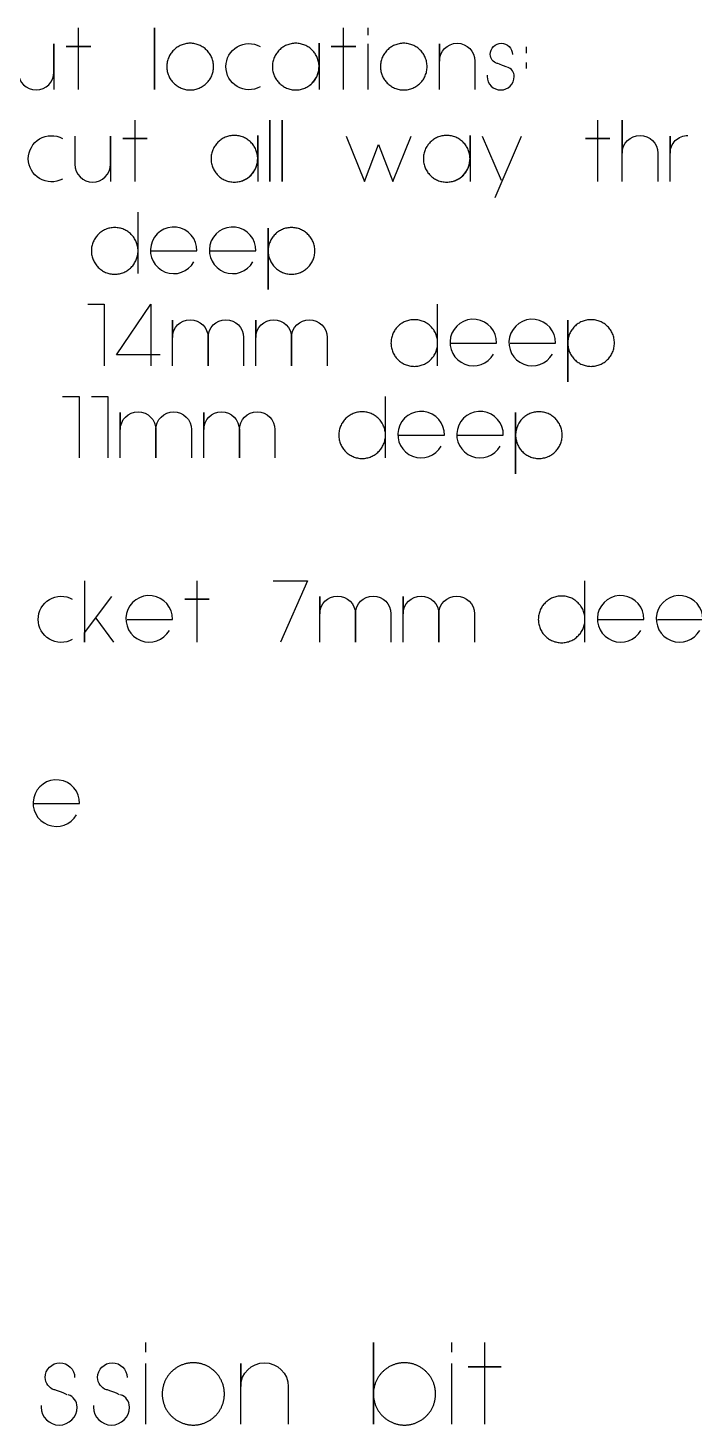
# Model space of a CAD drawing. Extents: x -841 to 5272, y -506 to 2808.
# Drawn here: x -329 to -4, y 2126 to 2808 of the extents above; entities that cross this region are included whole.
import ezdxf

# ---------------------------------------------------------------- set-up
doc = ezdxf.new("R2010")
doc.units = 0
doc.layers.add('T5_LOGOLAYER_2', color=18, linetype='CONTINUOUS')

msp = doc.modelspace()

# ---------------------------------------------------------------- linework, layer by layer
at = {"layer": 'T5_LOGOLAYER_2'}
for points in [[(-304.81, 2778.41), (-304.81, 2799.41), (-310.81, 2799.41), (-298.81, 2799.41), (-304.81, 2799.41), (-304.81, 2808.41)], [(-175.23, 2778.41), (-175.23, 2799.41), (-181.23, 2799.41), (-169.23, 2799.41), (-175.23, 2799.41), (-175.23, 2808.41)], [(-163.23, 2804.81), (-163.23, 2808.41)], [(-163.23, 2778.41), (-163.23, 2800.61)], [(-85.83, 2796.11), (-85.83, 2799.11)], [(-85.83, 2788.61), (-85.83, 2791.61)], [(-277.17, 2733.41), (-277.17, 2754.41), (-283.17, 2754.41), (-271.17, 2754.41), (-277.17, 2754.41), (-277.17, 2763.41)], [(-51.05, 2733.41), (-51.05, 2754.41), (-57.05, 2754.41), (-45.05, 2754.41), (-51.05, 2754.41), (-51.05, 2763.41)], [(-174.01, 2755.61), (-165.01, 2733.41), (-158.11, 2751.41), (-151.21, 2733.41), (-142.21, 2755.61)], [(-107.45, 2755.61), (-98.15, 2734.01)], [(-101.15, 2725.61), (-88.25, 2755.61)], [(-275.69, 2688.41), (-275.69, 2699.51), (-275.7, 2700.1), (-275.75, 2700.68), (-275.82, 2701.25), (-275.92, 2701.81), (-276.05, 2702.36), (-276.2, 2702.9), (-276.38, 2703.43), (-276.58, 2703.95), (-276.81, 2704.45), (-277.06, 2704.95), (-277.34, 2705.42), (-277.63, 2705.89), (-277.95, 2706.33), (-278.29, 2706.76), (-278.65, 2707.18), (-279.03, 2707.57), (-279.42, 2707.95), (-279.84, 2708.31), (-280.27, 2708.65), (-280.71, 2708.97), (-281.18, 2709.26), (-281.65, 2709.54), (-282.15, 2709.79), (-282.65, 2710.02), (-283.17, 2710.22), (-283.7, 2710.4), (-284.24, 2710.55), (-284.79, 2710.68), (-285.35, 2710.78), (-285.92, 2710.85), (-286.5, 2710.9), (-287.09, 2710.91), (-287.67, 2710.9), (-288.25, 2710.85), (-288.82, 2710.78), (-289.39, 2710.68), (-289.94, 2710.55), (-290.48, 2710.4), (-291.01, 2710.22), (-291.53, 2710.02), (-292.03, 2709.79), (-292.52, 2709.54), (-293, 2709.26), (-293.46, 2708.97), (-293.91, 2708.65), (-294.34, 2708.31), (-294.75, 2707.95), (-295.15, 2707.57), (-295.53, 2707.18), (-295.88, 2706.76), (-296.22, 2706.33), (-296.54, 2705.89), (-296.84, 2705.42), (-297.11, 2704.95), (-297.36, 2704.45), (-297.59, 2703.95), (-297.8, 2703.43), (-297.98, 2702.9), (-298.13, 2702.36), (-298.26, 2701.81), (-298.36, 2701.25), (-298.43, 2700.68), (-298.47, 2700.1), (-298.49, 2699.51), (-298.47, 2698.93), (-298.43, 2698.35), (-298.36, 2697.78), (-298.26, 2697.21), (-298.13, 2696.66), (-297.98, 2696.12), (-297.8, 2695.59), (-297.59, 2695.07), (-297.36, 2694.57), (-297.11, 2694.08), (-296.84, 2693.6), (-296.54, 2693.14), (-296.22, 2692.69), (-295.88, 2692.26), (-295.53, 2691.85), (-295.15, 2691.45), (-294.75, 2691.07), (-294.34, 2690.72), (-293.91, 2690.38), (-293.46, 2690.06), (-293, 2689.76), (-292.52, 2689.49), (-292.03, 2689.24), (-291.53, 2689.01), (-291.01, 2688.8), (-290.48, 2688.62), (-289.94, 2688.47), (-289.39, 2688.34), (-288.82, 2688.24), (-288.25, 2688.17), (-287.67, 2688.13), (-287.09, 2688.11), (-286.5, 2688.13), (-285.92, 2688.17), (-285.35, 2688.24), (-284.79, 2688.34), (-284.24, 2688.47), (-283.7, 2688.62), (-283.17, 2688.8), (-282.65, 2689.01), (-282.15, 2689.24), (-281.65, 2689.49), (-281.18, 2689.76), (-280.71, 2690.06), (-280.27, 2690.38), (-279.84, 2690.72), (-279.42, 2691.07), (-279.03, 2691.45), (-278.65, 2691.85), (-278.29, 2692.26), (-277.95, 2692.69), (-277.63, 2693.14), (-277.34, 2693.6), (-277.06, 2694.08), (-276.81, 2694.57), (-276.58, 2695.07), (-276.38, 2695.59), (-276.2, 2696.12), (-276.05, 2696.66), (-275.92, 2697.21), (-275.82, 2697.78), (-275.75, 2698.35), (-275.7, 2698.93), (-275.69, 2699.51), (-275.69, 2718.41)], [(-300.27, 2673.41), (-292.17, 2673.41), (-292.17, 2643.41)], [(-264.87, 2648.81), (-286.17, 2648.81), (-269.37, 2673.41), (-269.37, 2643.41)], [(-129.27, 2643.41), (-129.27, 2654.51), (-129.28, 2655.1), (-129.33, 2655.68), (-129.4, 2656.25), (-129.5, 2656.81), (-129.63, 2657.36), (-129.78, 2657.9), (-129.96, 2658.43), (-130.16, 2658.95), (-130.39, 2659.45), (-130.64, 2659.95), (-130.92, 2660.42), (-131.21, 2660.89), (-131.53, 2661.33), (-131.87, 2661.76), (-132.23, 2662.18), (-132.61, 2662.57), (-133, 2662.95), (-133.42, 2663.31), (-133.85, 2663.65), (-134.29, 2663.97), (-134.76, 2664.26), (-135.23, 2664.54), (-135.73, 2664.79), (-136.23, 2665.02), (-136.75, 2665.22), (-137.28, 2665.4), (-137.82, 2665.55), (-138.37, 2665.68), (-138.93, 2665.78), (-139.5, 2665.85), (-140.08, 2665.9), (-140.67, 2665.91), (-141.25, 2665.9), (-141.83, 2665.85), (-142.4, 2665.78), (-142.97, 2665.68), (-143.52, 2665.55), (-144.06, 2665.4), (-144.59, 2665.22), (-145.11, 2665.02), (-145.61, 2664.79), (-146.1, 2664.54), (-146.58, 2664.26), (-147.04, 2663.97), (-147.49, 2663.65), (-147.92, 2663.31), (-148.33, 2662.95), (-148.73, 2662.57), (-149.11, 2662.18), (-149.46, 2661.76), (-149.8, 2661.33), (-150.12, 2660.89), (-150.42, 2660.42), (-150.69, 2659.95), (-150.94, 2659.45), (-151.17, 2658.95), (-151.38, 2658.43), (-151.56, 2657.9), (-151.71, 2657.36), (-151.84, 2656.81), (-151.94, 2656.25), (-152.01, 2655.68), (-152.05, 2655.1), (-152.07, 2654.51), (-152.05, 2653.93), (-152.01, 2653.35), (-151.94, 2652.78), (-151.84, 2652.21), (-151.71, 2651.66), (-151.56, 2651.12), (-151.38, 2650.59), (-151.17, 2650.07), (-150.94, 2649.57), (-150.69, 2649.08), (-150.42, 2648.6), (-150.12, 2648.14), (-149.8, 2647.69), (-149.46, 2647.26), (-149.11, 2646.85), (-148.73, 2646.45), (-148.33, 2646.07), (-147.92, 2645.72), (-147.49, 2645.38), (-147.04, 2645.06), (-146.58, 2644.76), (-146.1, 2644.49), (-145.61, 2644.24), (-145.11, 2644.01), (-144.59, 2643.8), (-144.06, 2643.62), (-143.52, 2643.47), (-142.97, 2643.34), (-142.4, 2643.24), (-141.83, 2643.17), (-141.25, 2643.13), (-140.67, 2643.11), (-140.08, 2643.13), (-139.5, 2643.17), (-138.93, 2643.24), (-138.37, 2643.34), (-137.82, 2643.47), (-137.28, 2643.62), (-136.75, 2643.8), (-136.23, 2644.01), (-135.73, 2644.24), (-135.23, 2644.49), (-134.76, 2644.76), (-134.29, 2645.06), (-133.85, 2645.38), (-133.42, 2645.72), (-133, 2646.07), (-132.61, 2646.45), (-132.23, 2646.85), (-131.87, 2647.26), (-131.53, 2647.69), (-131.21, 2648.14), (-130.92, 2648.6), (-130.64, 2649.08), (-130.39, 2649.57), (-130.16, 2650.07), (-129.96, 2650.59), (-129.78, 2651.12), (-129.63, 2651.66), (-129.5, 2652.21), (-129.4, 2652.78), (-129.33, 2653.35), (-129.28, 2653.93), (-129.27, 2654.51), (-129.27, 2673.41)], [(-312.57, 2628.41), (-304.47, 2628.41), (-304.47, 2598.41)], [(-298.47, 2628.41), (-290.37, 2628.41), (-290.37, 2598.41)], [(-154.77, 2598.41), (-154.77, 2609.51), (-154.78, 2610.1), (-154.83, 2610.68), (-154.9, 2611.25), (-155, 2611.81), (-155.13, 2612.36), (-155.28, 2612.9), (-155.46, 2613.43), (-155.66, 2613.95), (-155.89, 2614.45), (-156.14, 2614.95), (-156.42, 2615.42), (-156.71, 2615.89), (-157.03, 2616.33), (-157.37, 2616.76), (-157.73, 2617.18), (-158.11, 2617.57), (-158.5, 2617.95), (-158.92, 2618.31), (-159.35, 2618.65), (-159.79, 2618.97), (-160.26, 2619.26), (-160.73, 2619.54), (-161.23, 2619.79), (-161.73, 2620.02), (-162.25, 2620.22), (-162.78, 2620.4), (-163.32, 2620.55), (-163.87, 2620.68), (-164.43, 2620.78), (-165, 2620.85), (-165.58, 2620.9), (-166.17, 2620.91), (-166.75, 2620.9), (-167.33, 2620.85), (-167.9, 2620.78), (-168.47, 2620.68), (-169.02, 2620.55), (-169.56, 2620.4), (-170.09, 2620.22), (-170.61, 2620.02), (-171.11, 2619.79), (-171.6, 2619.54), (-172.08, 2619.26), (-172.54, 2618.97), (-172.99, 2618.65), (-173.42, 2618.31), (-173.83, 2617.95), (-174.23, 2617.57), (-174.61, 2617.18), (-174.96, 2616.76), (-175.3, 2616.33), (-175.62, 2615.89), (-175.92, 2615.42), (-176.19, 2614.95), (-176.44, 2614.45), (-176.67, 2613.95), (-176.88, 2613.43), (-177.06, 2612.9), (-177.21, 2612.36), (-177.34, 2611.81), (-177.44, 2611.25), (-177.51, 2610.68), (-177.55, 2610.1), (-177.57, 2609.51), (-177.55, 2608.93), (-177.51, 2608.35), (-177.44, 2607.78), (-177.34, 2607.21), (-177.21, 2606.66), (-177.06, 2606.12), (-176.88, 2605.59), (-176.67, 2605.07), (-176.44, 2604.57), (-176.19, 2604.08), (-175.92, 2603.6), (-175.62, 2603.14), (-175.3, 2602.69), (-174.96, 2602.26), (-174.61, 2601.85), (-174.23, 2601.45), (-173.83, 2601.07), (-173.42, 2600.72), (-172.99, 2600.38), (-172.54, 2600.06), (-172.08, 2599.76), (-171.6, 2599.49), (-171.11, 2599.24), (-170.61, 2599.01), (-170.09, 2598.8), (-169.56, 2598.62), (-169.02, 2598.47), (-168.47, 2598.34), (-167.9, 2598.24), (-167.33, 2598.17), (-166.75, 2598.13), (-166.17, 2598.11), (-165.58, 2598.13), (-165, 2598.17), (-164.43, 2598.24), (-163.87, 2598.34), (-163.32, 2598.47), (-162.78, 2598.62), (-162.25, 2598.8), (-161.73, 2599.01), (-161.23, 2599.24), (-160.73, 2599.49), (-160.26, 2599.76), (-159.79, 2600.06), (-159.35, 2600.38), (-158.92, 2600.72), (-158.5, 2601.07), (-158.11, 2601.45), (-157.73, 2601.85), (-157.37, 2602.26), (-157.03, 2602.69), (-156.71, 2603.14), (-156.42, 2603.6), (-156.14, 2604.08), (-155.89, 2604.57), (-155.66, 2605.07), (-155.46, 2605.59), (-155.28, 2606.12), (-155.13, 2606.66), (-155, 2607.21), (-154.9, 2607.78), (-154.83, 2608.35), (-154.78, 2608.93), (-154.77, 2609.51), (-154.77, 2628.41)], [(-301.77, 2538.41), (-301.77, 2508.41), (-301.77, 2512.91), (-288.57, 2530.61)], [(-246.87, 2508.41), (-246.87, 2529.41), (-252.87, 2529.41), (-240.87, 2529.41), (-246.87, 2529.41), (-246.87, 2538.41)], [(-209.67, 2538.41), (-192.87, 2538.41), (-206.07, 2508.41)], [(-57.27, 2508.41), (-57.27, 2519.51), (-57.28, 2520.1), (-57.33, 2520.68), (-57.4, 2521.25), (-57.5, 2521.81), (-57.63, 2522.36), (-57.78, 2522.9), (-57.96, 2523.43), (-58.16, 2523.95), (-58.39, 2524.45), (-58.64, 2524.95), (-58.92, 2525.42), (-59.21, 2525.89), (-59.53, 2526.33), (-59.87, 2526.76), (-60.23, 2527.18), (-60.61, 2527.57), (-61, 2527.95), (-61.42, 2528.31), (-61.85, 2528.65), (-62.29, 2528.97), (-62.76, 2529.26), (-63.23, 2529.54), (-63.73, 2529.79), (-64.23, 2530.02), (-64.75, 2530.22), (-65.28, 2530.4), (-65.82, 2530.55), (-66.37, 2530.68), (-66.93, 2530.78), (-67.5, 2530.85), (-68.08, 2530.9), (-68.67, 2530.91), (-69.25, 2530.9), (-69.83, 2530.85), (-70.4, 2530.78), (-70.97, 2530.68), (-71.52, 2530.55), (-72.06, 2530.4), (-72.59, 2530.22), (-73.11, 2530.02), (-73.61, 2529.79), (-74.1, 2529.54), (-74.58, 2529.26), (-75.04, 2528.97), (-75.49, 2528.65), (-75.92, 2528.31), (-76.33, 2527.95), (-76.73, 2527.57), (-77.11, 2527.18), (-77.46, 2526.76), (-77.8, 2526.33), (-78.12, 2525.89), (-78.42, 2525.42), (-78.69, 2524.95), (-78.94, 2524.45), (-79.17, 2523.95), (-79.38, 2523.43), (-79.56, 2522.9), (-79.71, 2522.36), (-79.84, 2521.81), (-79.94, 2521.25), (-80.01, 2520.68), (-80.05, 2520.1), (-80.07, 2519.51), (-80.05, 2518.93), (-80.01, 2518.35), (-79.94, 2517.78), (-79.84, 2517.21), (-79.71, 2516.66), (-79.56, 2516.12), (-79.38, 2515.59), (-79.17, 2515.07), (-78.94, 2514.57), (-78.69, 2514.08), (-78.42, 2513.6), (-78.12, 2513.14), (-77.8, 2512.69), (-77.46, 2512.26), (-77.11, 2511.85), (-76.73, 2511.45), (-76.33, 2511.07), (-75.92, 2510.72), (-75.49, 2510.38), (-75.04, 2510.06), (-74.58, 2509.76), (-74.1, 2509.49), (-73.61, 2509.24), (-73.11, 2509.01), (-72.59, 2508.8), (-72.06, 2508.62), (-71.52, 2508.47), (-70.97, 2508.34), (-70.4, 2508.24), (-69.83, 2508.17), (-69.25, 2508.13), (-68.67, 2508.11), (-68.08, 2508.13), (-67.5, 2508.17), (-66.93, 2508.24), (-66.37, 2508.34), (-65.82, 2508.47), (-65.28, 2508.62), (-64.75, 2508.8), (-64.23, 2509.01), (-63.73, 2509.24), (-63.23, 2509.49), (-62.76, 2509.76), (-62.29, 2510.06), (-61.85, 2510.38), (-61.42, 2510.72), (-61, 2511.07), (-60.61, 2511.45), (-60.23, 2511.85), (-59.87, 2512.26), (-59.53, 2512.69), (-59.21, 2513.14), (-58.92, 2513.6), (-58.64, 2514.08), (-58.39, 2514.57), (-58.16, 2515.07), (-57.96, 2515.59), (-57.78, 2516.12), (-57.63, 2516.66), (-57.5, 2517.21), (-57.4, 2517.78), (-57.33, 2518.35), (-57.28, 2518.93), (-57.27, 2519.51), (-57.27, 2538.41)], [(-296.37, 2520.11), (-287.67, 2508.41)], [(-271.87, 2161.55), (-271.87, 2166.35)], [(-122.27, 2161.55), (-122.27, 2166.35)], [(-106.27, 2126.35), (-106.27, 2154.35), (-114.27, 2154.35), (-98.27, 2154.35), (-106.27, 2154.35), (-106.27, 2166.35)], [(-271.87, 2126.35), (-271.87, 2155.95)], [(-122.27, 2126.35), (-122.27, 2155.95)]]:
    msp.add_lwpolyline(points, dxfattribs=at)
for points in [[(-267.61, 2778.41), (-267.61, 2808.41)], [(-250.21, 2778.11), (-249.62, 2778.13), (-249.04, 2778.17), (-248.47, 2778.24), (-247.91, 2778.34), (-247.36, 2778.47), (-246.82, 2778.62), (-246.29, 2778.8), (-245.77, 2779.01), (-245.27, 2779.24), (-244.77, 2779.49), (-244.3, 2779.76), (-243.83, 2780.06), (-243.39, 2780.38), (-242.96, 2780.72), (-242.54, 2781.07), (-242.15, 2781.45), (-241.77, 2781.85), (-241.41, 2782.26), (-241.07, 2782.69), (-240.75, 2783.14), (-240.46, 2783.6), (-240.18, 2784.08), (-239.93, 2784.57), (-239.7, 2785.07), (-239.5, 2785.59), (-239.32, 2786.12), (-239.17, 2786.66), (-239.04, 2787.21), (-238.94, 2787.78), (-238.87, 2788.35), (-238.82, 2788.93), (-238.81, 2789.51), (-238.82, 2790.1), (-238.87, 2790.68), (-238.94, 2791.25), (-239.04, 2791.81), (-239.17, 2792.36), (-239.32, 2792.9), (-239.5, 2793.43), (-239.7, 2793.95), (-239.93, 2794.45), (-240.18, 2794.95), (-240.46, 2795.42), (-240.75, 2795.89), (-241.07, 2796.33), (-241.41, 2796.76), (-241.77, 2797.18), (-242.15, 2797.57), (-242.54, 2797.95), (-242.96, 2798.31), (-243.39, 2798.65), (-243.83, 2798.97), (-244.3, 2799.26), (-244.77, 2799.54), (-245.27, 2799.79), (-245.77, 2800.02), (-246.29, 2800.22), (-246.82, 2800.4), (-247.36, 2800.55), (-247.91, 2800.68), (-248.47, 2800.78), (-249.04, 2800.85), (-249.62, 2800.9), (-250.21, 2800.91), (-250.79, 2800.9), (-251.37, 2800.85), (-251.94, 2800.78), (-252.51, 2800.68), (-253.06, 2800.55), (-253.6, 2800.4), (-254.13, 2800.22), (-254.65, 2800.02), (-255.15, 2799.79), (-255.64, 2799.54), (-256.12, 2799.26), (-256.58, 2798.97), (-257.03, 2798.65), (-257.46, 2798.31), (-257.87, 2797.95), (-258.27, 2797.57), (-258.65, 2797.18), (-259, 2796.76), (-259.34, 2796.33), (-259.66, 2795.89), (-259.96, 2795.42), (-260.23, 2794.95), (-260.48, 2794.45), (-260.71, 2793.95), (-260.92, 2793.43), (-261.1, 2792.9), (-261.25, 2792.36), (-261.38, 2791.81), (-261.48, 2791.25), (-261.55, 2790.68), (-261.59, 2790.1), (-261.61, 2789.51), (-261.59, 2788.93), (-261.55, 2788.35), (-261.48, 2787.78), (-261.38, 2787.21), (-261.25, 2786.66), (-261.1, 2786.12), (-260.92, 2785.59), (-260.71, 2785.07), (-260.48, 2784.57), (-260.23, 2784.08), (-259.96, 2783.6), (-259.66, 2783.14), (-259.34, 2782.69), (-259, 2782.26), (-258.65, 2781.85), (-258.27, 2781.45), (-257.87, 2781.07), (-257.46, 2780.72), (-257.03, 2780.38), (-256.58, 2780.06), (-256.12, 2779.76), (-255.64, 2779.49), (-255.15, 2779.24), (-254.65, 2779.01), (-254.13, 2778.8), (-253.6, 2778.62), (-253.06, 2778.47), (-252.51, 2778.34), (-251.94, 2778.24), (-251.37, 2778.17), (-250.79, 2778.13)], [(-198.63, 2778.11), (-198.04, 2778.13), (-197.46, 2778.17), (-196.89, 2778.24), (-196.33, 2778.34), (-195.78, 2778.47), (-195.24, 2778.62), (-194.71, 2778.8), (-194.19, 2779.01), (-193.69, 2779.24), (-193.19, 2779.49), (-192.72, 2779.76), (-192.25, 2780.06), (-191.81, 2780.38), (-191.38, 2780.72), (-190.96, 2781.07), (-190.57, 2781.45), (-190.19, 2781.85), (-189.83, 2782.26), (-189.49, 2782.69), (-189.17, 2783.14), (-188.88, 2783.6), (-188.6, 2784.08), (-188.35, 2784.57), (-188.12, 2785.07), (-187.92, 2785.59), (-187.74, 2786.12), (-187.59, 2786.66), (-187.46, 2787.21), (-187.36, 2787.78), (-187.29, 2788.35), (-187.24, 2788.93), (-187.23, 2789.51), (-187.24, 2790.1), (-187.29, 2790.68), (-187.36, 2791.25), (-187.46, 2791.81), (-187.59, 2792.36), (-187.74, 2792.9), (-187.92, 2793.43), (-188.12, 2793.95), (-188.35, 2794.45), (-188.6, 2794.95), (-188.88, 2795.42), (-189.17, 2795.89), (-189.49, 2796.33), (-189.83, 2796.76), (-190.19, 2797.18), (-190.57, 2797.57), (-190.96, 2797.95), (-191.38, 2798.31), (-191.81, 2798.65), (-192.25, 2798.97), (-192.72, 2799.26), (-193.19, 2799.54), (-193.69, 2799.79), (-194.19, 2800.02), (-194.71, 2800.22), (-195.24, 2800.4), (-195.78, 2800.55), (-196.33, 2800.68), (-196.89, 2800.78), (-197.46, 2800.85), (-198.04, 2800.9), (-198.63, 2800.91), (-199.21, 2800.9), (-199.79, 2800.85), (-200.36, 2800.78), (-200.93, 2800.68), (-201.48, 2800.55), (-202.02, 2800.4), (-202.55, 2800.22), (-203.07, 2800.02), (-203.57, 2799.79), (-204.06, 2799.54), (-204.54, 2799.26), (-205, 2798.97), (-205.45, 2798.65), (-205.88, 2798.31), (-206.29, 2797.95), (-206.69, 2797.57), (-207.07, 2797.18), (-207.42, 2796.76), (-207.76, 2796.33), (-208.08, 2795.89), (-208.38, 2795.42), (-208.65, 2794.95), (-208.9, 2794.45), (-209.13, 2793.95), (-209.34, 2793.43), (-209.52, 2792.9), (-209.67, 2792.36), (-209.8, 2791.81), (-209.9, 2791.25), (-209.97, 2790.68), (-210.01, 2790.1), (-210.03, 2789.51), (-210.01, 2788.93), (-209.97, 2788.35), (-209.9, 2787.78), (-209.8, 2787.21), (-209.67, 2786.66), (-209.52, 2786.12), (-209.34, 2785.59), (-209.13, 2785.07), (-208.9, 2784.57), (-208.65, 2784.08), (-208.38, 2783.6), (-208.08, 2783.14), (-207.76, 2782.69), (-207.42, 2782.26), (-207.07, 2781.85), (-206.69, 2781.45), (-206.29, 2781.07), (-205.88, 2780.72), (-205.45, 2780.38), (-205, 2780.06), (-204.54, 2779.76), (-204.06, 2779.49), (-203.57, 2779.24), (-203.07, 2779.01), (-202.55, 2778.8), (-202.02, 2778.62), (-201.48, 2778.47), (-200.93, 2778.34), (-200.36, 2778.24), (-199.79, 2778.17), (-199.21, 2778.13)], [(-145.83, 2778.11), (-145.24, 2778.13), (-144.66, 2778.17), (-144.09, 2778.24), (-143.53, 2778.34), (-142.98, 2778.47), (-142.44, 2778.62), (-141.91, 2778.8), (-141.39, 2779.01), (-140.89, 2779.24), (-140.39, 2779.49), (-139.92, 2779.76), (-139.45, 2780.06), (-139.01, 2780.38), (-138.58, 2780.72), (-138.16, 2781.07), (-137.77, 2781.45), (-137.39, 2781.85), (-137.03, 2782.26), (-136.69, 2782.69), (-136.37, 2783.14), (-136.08, 2783.6), (-135.8, 2784.08), (-135.55, 2784.57), (-135.32, 2785.07), (-135.12, 2785.59), (-134.94, 2786.12), (-134.79, 2786.66), (-134.66, 2787.21), (-134.56, 2787.78), (-134.49, 2788.35), (-134.44, 2788.93), (-134.43, 2789.51), (-134.44, 2790.1), (-134.49, 2790.68), (-134.56, 2791.25), (-134.66, 2791.81), (-134.79, 2792.36), (-134.94, 2792.9), (-135.12, 2793.43), (-135.32, 2793.95), (-135.55, 2794.45), (-135.8, 2794.95), (-136.08, 2795.42), (-136.37, 2795.89), (-136.69, 2796.33), (-137.03, 2796.76), (-137.39, 2797.18), (-137.77, 2797.57), (-138.16, 2797.95), (-138.58, 2798.31), (-139.01, 2798.65), (-139.45, 2798.97), (-139.92, 2799.26), (-140.39, 2799.54), (-140.89, 2799.79), (-141.39, 2800.02), (-141.91, 2800.22), (-142.44, 2800.4), (-142.98, 2800.55), (-143.53, 2800.68), (-144.09, 2800.78), (-144.66, 2800.85), (-145.24, 2800.9), (-145.83, 2800.91), (-146.41, 2800.9), (-146.99, 2800.85), (-147.56, 2800.78), (-148.13, 2800.68), (-148.68, 2800.55), (-149.22, 2800.4), (-149.75, 2800.22), (-150.27, 2800.02), (-150.77, 2799.79), (-151.26, 2799.54), (-151.74, 2799.26), (-152.2, 2798.97), (-152.65, 2798.65), (-153.08, 2798.31), (-153.49, 2797.95), (-153.89, 2797.57), (-154.27, 2797.18), (-154.62, 2796.76), (-154.96, 2796.33), (-155.28, 2795.89), (-155.58, 2795.42), (-155.85, 2794.95), (-156.1, 2794.45), (-156.33, 2793.95), (-156.54, 2793.43), (-156.72, 2792.9), (-156.87, 2792.36), (-157, 2791.81), (-157.1, 2791.25), (-157.17, 2790.68), (-157.21, 2790.1), (-157.23, 2789.51), (-157.21, 2788.93), (-157.17, 2788.35), (-157.1, 2787.78), (-157, 2787.21), (-156.87, 2786.66), (-156.72, 2786.12), (-156.54, 2785.59), (-156.33, 2785.07), (-156.1, 2784.57), (-155.85, 2784.08), (-155.58, 2783.6), (-155.28, 2783.14), (-154.96, 2782.69), (-154.62, 2782.26), (-154.27, 2781.85), (-153.89, 2781.45), (-153.49, 2781.07), (-153.08, 2780.72), (-152.65, 2780.38), (-152.2, 2780.06), (-151.74, 2779.76), (-151.26, 2779.49), (-150.77, 2779.24), (-150.27, 2779.01), (-149.75, 2778.8), (-149.22, 2778.62), (-148.68, 2778.47), (-148.13, 2778.34), (-147.56, 2778.24), (-146.99, 2778.17), (-146.41, 2778.13)], [(-211.21, 2733.41), (-211.21, 2763.41)], [(-205.21, 2733.41), (-205.21, 2763.41)], [(-228.61, 2733.11), (-228.02, 2733.13), (-227.44, 2733.17), (-226.87, 2733.24), (-226.31, 2733.34), (-225.76, 2733.47), (-225.22, 2733.62), (-224.69, 2733.8), (-224.17, 2734.01), (-223.67, 2734.24), (-223.17, 2734.49), (-222.7, 2734.76), (-222.23, 2735.06), (-221.79, 2735.38), (-221.36, 2735.72), (-220.94, 2736.07), (-220.55, 2736.45), (-220.17, 2736.85), (-219.81, 2737.26), (-219.47, 2737.69), (-219.15, 2738.14), (-218.86, 2738.6), (-218.58, 2739.08), (-218.33, 2739.57), (-218.1, 2740.07), (-217.9, 2740.59), (-217.72, 2741.12), (-217.57, 2741.66), (-217.44, 2742.21), (-217.34, 2742.78), (-217.27, 2743.35), (-217.22, 2743.93), (-217.21, 2744.51), (-217.22, 2745.1), (-217.27, 2745.68), (-217.34, 2746.25), (-217.44, 2746.81), (-217.57, 2747.36), (-217.72, 2747.9), (-217.9, 2748.43), (-218.1, 2748.95), (-218.33, 2749.45), (-218.58, 2749.95), (-218.86, 2750.42), (-219.15, 2750.89), (-219.47, 2751.33), (-219.81, 2751.76), (-220.17, 2752.18), (-220.55, 2752.57), (-220.94, 2752.95), (-221.36, 2753.31), (-221.79, 2753.65), (-222.23, 2753.97), (-222.7, 2754.26), (-223.17, 2754.54), (-223.67, 2754.79), (-224.17, 2755.02), (-224.69, 2755.22), (-225.22, 2755.4), (-225.76, 2755.55), (-226.31, 2755.68), (-226.87, 2755.78), (-227.44, 2755.85), (-228.02, 2755.9), (-228.61, 2755.91), (-229.19, 2755.9), (-229.77, 2755.85), (-230.34, 2755.78), (-230.91, 2755.68), (-231.46, 2755.55), (-232, 2755.4), (-232.53, 2755.22), (-233.05, 2755.02), (-233.55, 2754.79), (-234.04, 2754.54), (-234.52, 2754.26), (-234.98, 2753.97), (-235.43, 2753.65), (-235.86, 2753.31), (-236.27, 2752.95), (-236.67, 2752.57), (-237.05, 2752.18), (-237.4, 2751.76), (-237.74, 2751.33), (-238.06, 2750.89), (-238.36, 2750.42), (-238.63, 2749.95), (-238.88, 2749.45), (-239.11, 2748.95), (-239.32, 2748.43), (-239.5, 2747.9), (-239.65, 2747.36), (-239.78, 2746.81), (-239.88, 2746.25), (-239.95, 2745.68), (-239.99, 2745.1), (-240.01, 2744.51), (-239.99, 2743.93), (-239.95, 2743.35), (-239.88, 2742.78), (-239.78, 2742.21), (-239.65, 2741.66), (-239.5, 2741.12), (-239.32, 2740.59), (-239.11, 2740.07), (-238.88, 2739.57), (-238.63, 2739.08), (-238.36, 2738.6), (-238.06, 2738.14), (-237.74, 2737.69), (-237.4, 2737.26), (-237.05, 2736.85), (-236.67, 2736.45), (-236.27, 2736.07), (-235.86, 2735.72), (-235.43, 2735.38), (-234.98, 2735.06), (-234.52, 2734.76), (-234.04, 2734.49), (-233.55, 2734.24), (-233.05, 2734.01), (-232.53, 2733.8), (-232, 2733.62), (-231.46, 2733.47), (-230.91, 2733.34), (-230.34, 2733.24), (-229.77, 2733.17), (-229.19, 2733.13)], [(-124.85, 2733.11), (-124.26, 2733.13), (-123.68, 2733.17), (-123.11, 2733.24), (-122.55, 2733.34), (-122, 2733.47), (-121.46, 2733.62), (-120.93, 2733.8), (-120.41, 2734.01), (-119.91, 2734.24), (-119.41, 2734.49), (-118.94, 2734.76), (-118.47, 2735.06), (-118.03, 2735.38), (-117.6, 2735.72), (-117.18, 2736.07), (-116.79, 2736.45), (-116.41, 2736.85), (-116.05, 2737.26), (-115.71, 2737.69), (-115.39, 2738.14), (-115.1, 2738.6), (-114.82, 2739.08), (-114.57, 2739.57), (-114.34, 2740.07), (-114.14, 2740.59), (-113.96, 2741.12), (-113.81, 2741.66), (-113.68, 2742.21), (-113.58, 2742.78), (-113.51, 2743.35), (-113.46, 2743.93), (-113.45, 2744.51), (-113.46, 2745.1), (-113.51, 2745.68), (-113.58, 2746.25), (-113.68, 2746.81), (-113.81, 2747.36), (-113.96, 2747.9), (-114.14, 2748.43), (-114.34, 2748.95), (-114.57, 2749.45), (-114.82, 2749.95), (-115.1, 2750.42), (-115.39, 2750.89), (-115.71, 2751.33), (-116.05, 2751.76), (-116.41, 2752.18), (-116.79, 2752.57), (-117.18, 2752.95), (-117.6, 2753.31), (-118.03, 2753.65), (-118.47, 2753.97), (-118.94, 2754.26), (-119.41, 2754.54), (-119.91, 2754.79), (-120.41, 2755.02), (-120.93, 2755.22), (-121.46, 2755.4), (-122, 2755.55), (-122.55, 2755.68), (-123.11, 2755.78), (-123.68, 2755.85), (-124.26, 2755.9), (-124.85, 2755.91), (-125.43, 2755.9), (-126.01, 2755.85), (-126.58, 2755.78), (-127.15, 2755.68), (-127.7, 2755.55), (-128.24, 2755.4), (-128.77, 2755.22), (-129.29, 2755.02), (-129.79, 2754.79), (-130.28, 2754.54), (-130.76, 2754.26), (-131.22, 2753.97), (-131.67, 2753.65), (-132.1, 2753.31), (-132.51, 2752.95), (-132.91, 2752.57), (-133.29, 2752.18), (-133.64, 2751.76), (-133.98, 2751.33), (-134.3, 2750.89), (-134.6, 2750.42), (-134.87, 2749.95), (-135.12, 2749.45), (-135.35, 2748.95), (-135.56, 2748.43), (-135.74, 2747.9), (-135.89, 2747.36), (-136.02, 2746.81), (-136.12, 2746.25), (-136.19, 2745.68), (-136.23, 2745.1), (-136.25, 2744.51), (-136.23, 2743.93), (-136.19, 2743.35), (-136.12, 2742.78), (-136.02, 2742.21), (-135.89, 2741.66), (-135.74, 2741.12), (-135.56, 2740.59), (-135.35, 2740.07), (-135.12, 2739.57), (-134.87, 2739.08), (-134.6, 2738.6), (-134.3, 2738.14), (-133.98, 2737.69), (-133.64, 2737.26), (-133.29, 2736.85), (-132.91, 2736.45), (-132.51, 2736.07), (-132.1, 2735.72), (-131.67, 2735.38), (-131.22, 2735.06), (-130.76, 2734.76), (-130.28, 2734.49), (-129.79, 2734.24), (-129.29, 2734.01), (-128.77, 2733.8), (-128.24, 2733.62), (-127.7, 2733.47), (-127.15, 2733.34), (-126.58, 2733.24), (-126.01, 2733.17), (-125.43, 2733.13)], [(-212.09, 2688.41), (-212.09, 2710.61), (-212.09, 2699.51), (-212.07, 2698.93), (-212.03, 2698.35), (-211.96, 2697.78), (-211.86, 2697.21), (-211.73, 2696.66), (-211.58, 2696.12), (-211.4, 2695.59), (-211.19, 2695.07), (-210.96, 2694.57), (-210.71, 2694.08), (-210.44, 2693.6), (-210.14, 2693.14), (-209.82, 2692.69), (-209.48, 2692.26), (-209.13, 2691.85), (-208.75, 2691.45), (-208.35, 2691.07), (-207.94, 2690.72), (-207.51, 2690.38), (-207.06, 2690.06), (-206.6, 2689.76), (-206.12, 2689.49), (-205.63, 2689.24), (-205.13, 2689.01), (-204.61, 2688.8), (-204.08, 2688.62), (-203.54, 2688.47), (-202.99, 2688.34), (-202.42, 2688.24), (-201.85, 2688.17), (-201.27, 2688.13), (-200.69, 2688.11), (-200.1, 2688.13), (-199.52, 2688.17), (-198.95, 2688.24), (-198.39, 2688.34), (-197.84, 2688.47), (-197.3, 2688.62), (-196.77, 2688.8), (-196.25, 2689.01), (-195.75, 2689.24), (-195.25, 2689.49), (-194.78, 2689.76), (-194.31, 2690.06), (-193.87, 2690.38), (-193.44, 2690.72), (-193.02, 2691.07), (-192.63, 2691.45), (-192.25, 2691.85), (-191.89, 2692.26), (-191.55, 2692.69), (-191.23, 2693.14), (-190.94, 2693.6), (-190.66, 2694.08), (-190.41, 2694.57), (-190.18, 2695.07), (-189.98, 2695.59), (-189.8, 2696.12), (-189.65, 2696.66), (-189.52, 2697.21), (-189.42, 2697.78), (-189.35, 2698.35), (-189.3, 2698.93), (-189.29, 2699.51), (-189.3, 2700.1), (-189.35, 2700.68), (-189.42, 2701.25), (-189.52, 2701.81), (-189.65, 2702.36), (-189.8, 2702.9), (-189.98, 2703.43), (-190.18, 2703.95), (-190.41, 2704.45), (-190.66, 2704.95), (-190.94, 2705.42), (-191.23, 2705.89), (-191.55, 2706.33), (-191.89, 2706.76), (-192.25, 2707.18), (-192.63, 2707.57), (-193.02, 2707.95), (-193.44, 2708.31), (-193.87, 2708.65), (-194.31, 2708.97), (-194.78, 2709.26), (-195.25, 2709.54), (-195.75, 2709.79), (-196.25, 2710.02), (-196.77, 2710.22), (-197.3, 2710.4), (-197.84, 2710.55), (-198.39, 2710.68), (-198.95, 2710.78), (-199.52, 2710.85), (-200.1, 2710.9), (-200.69, 2710.91), (-201.27, 2710.9), (-201.85, 2710.85), (-202.42, 2710.78), (-202.99, 2710.68), (-203.54, 2710.55), (-204.08, 2710.4), (-204.61, 2710.22), (-205.13, 2710.02), (-205.63, 2709.79), (-206.12, 2709.54), (-206.6, 2709.26), (-207.06, 2708.97), (-207.51, 2708.65), (-207.94, 2708.31), (-208.35, 2707.95), (-208.75, 2707.57), (-209.13, 2707.18), (-209.48, 2706.76), (-209.82, 2706.33), (-210.14, 2705.89), (-210.44, 2705.42), (-210.71, 2704.95), (-210.96, 2704.45), (-211.19, 2703.95), (-211.4, 2703.43), (-211.58, 2702.9), (-211.73, 2702.36), (-211.86, 2701.81), (-211.96, 2701.25), (-212.03, 2700.68), (-212.07, 2700.1), (-212.09, 2699.51), (-212.09, 2680.61)], [(-65.67, 2643.41), (-65.67, 2665.61), (-65.67, 2654.51), (-65.65, 2653.93), (-65.61, 2653.35), (-65.54, 2652.78), (-65.44, 2652.21), (-65.31, 2651.66), (-65.16, 2651.12), (-64.98, 2650.59), (-64.77, 2650.07), (-64.54, 2649.57), (-64.29, 2649.08), (-64.02, 2648.6), (-63.72, 2648.14), (-63.4, 2647.69), (-63.06, 2647.26), (-62.71, 2646.85), (-62.33, 2646.45), (-61.93, 2646.07), (-61.52, 2645.72), (-61.09, 2645.38), (-60.64, 2645.06), (-60.18, 2644.76), (-59.7, 2644.49), (-59.21, 2644.24), (-58.71, 2644.01), (-58.19, 2643.8), (-57.66, 2643.62), (-57.12, 2643.47), (-56.57, 2643.34), (-56, 2643.24), (-55.43, 2643.17), (-54.85, 2643.13), (-54.27, 2643.11), (-53.68, 2643.13), (-53.1, 2643.17), (-52.53, 2643.24), (-51.97, 2643.34), (-51.42, 2643.47), (-50.88, 2643.62), (-50.35, 2643.8), (-49.83, 2644.01), (-49.33, 2644.24), (-48.83, 2644.49), (-48.36, 2644.76), (-47.89, 2645.06), (-47.45, 2645.38), (-47.02, 2645.72), (-46.6, 2646.07), (-46.21, 2646.45), (-45.83, 2646.85), (-45.47, 2647.26), (-45.13, 2647.69), (-44.81, 2648.14), (-44.52, 2648.6), (-44.24, 2649.08), (-43.99, 2649.57), (-43.76, 2650.07), (-43.56, 2650.59), (-43.38, 2651.12), (-43.23, 2651.66), (-43.1, 2652.21), (-43, 2652.78), (-42.93, 2653.35), (-42.88, 2653.93), (-42.87, 2654.51), (-42.88, 2655.1), (-42.93, 2655.68), (-43, 2656.25), (-43.1, 2656.81), (-43.23, 2657.36), (-43.38, 2657.9), (-43.56, 2658.43), (-43.76, 2658.95), (-43.99, 2659.45), (-44.24, 2659.95), (-44.52, 2660.42), (-44.81, 2660.89), (-45.13, 2661.33), (-45.47, 2661.76), (-45.83, 2662.18), (-46.21, 2662.57), (-46.6, 2662.95), (-47.02, 2663.31), (-47.45, 2663.65), (-47.89, 2663.97), (-48.36, 2664.26), (-48.83, 2664.54), (-49.33, 2664.79), (-49.83, 2665.02), (-50.35, 2665.22), (-50.88, 2665.4), (-51.42, 2665.55), (-51.97, 2665.68), (-52.53, 2665.78), (-53.1, 2665.85), (-53.68, 2665.9), (-54.27, 2665.91), (-54.85, 2665.9), (-55.43, 2665.85), (-56, 2665.78), (-56.57, 2665.68), (-57.12, 2665.55), (-57.66, 2665.4), (-58.19, 2665.22), (-58.71, 2665.02), (-59.21, 2664.79), (-59.7, 2664.54), (-60.18, 2664.26), (-60.64, 2663.97), (-61.09, 2663.65), (-61.52, 2663.31), (-61.93, 2662.95), (-62.33, 2662.57), (-62.71, 2662.18), (-63.06, 2661.76), (-63.4, 2661.33), (-63.72, 2660.89), (-64.02, 2660.42), (-64.29, 2659.95), (-64.54, 2659.45), (-64.77, 2658.95), (-64.98, 2658.43), (-65.16, 2657.9), (-65.31, 2657.36), (-65.44, 2656.81), (-65.54, 2656.25), (-65.61, 2655.68), (-65.65, 2655.1), (-65.67, 2654.51), (-65.67, 2635.61)], [(-91.17, 2598.41), (-91.17, 2620.61), (-91.17, 2609.51), (-91.15, 2608.93), (-91.11, 2608.35), (-91.04, 2607.78), (-90.94, 2607.21), (-90.81, 2606.66), (-90.66, 2606.12), (-90.48, 2605.59), (-90.27, 2605.07), (-90.04, 2604.57), (-89.79, 2604.08), (-89.52, 2603.6), (-89.22, 2603.14), (-88.9, 2602.69), (-88.56, 2602.26), (-88.21, 2601.85), (-87.83, 2601.45), (-87.43, 2601.07), (-87.02, 2600.72), (-86.59, 2600.38), (-86.14, 2600.06), (-85.68, 2599.76), (-85.2, 2599.49), (-84.71, 2599.24), (-84.21, 2599.01), (-83.69, 2598.8), (-83.16, 2598.62), (-82.62, 2598.47), (-82.07, 2598.34), (-81.5, 2598.24), (-80.93, 2598.17), (-80.35, 2598.13), (-79.77, 2598.11), (-79.18, 2598.13), (-78.6, 2598.17), (-78.03, 2598.24), (-77.47, 2598.34), (-76.92, 2598.47), (-76.38, 2598.62), (-75.85, 2598.8), (-75.33, 2599.01), (-74.83, 2599.24), (-74.33, 2599.49), (-73.86, 2599.76), (-73.39, 2600.06), (-72.95, 2600.38), (-72.52, 2600.72), (-72.1, 2601.07), (-71.71, 2601.45), (-71.33, 2601.85), (-70.97, 2602.26), (-70.63, 2602.69), (-70.31, 2603.14), (-70.02, 2603.6), (-69.74, 2604.08), (-69.49, 2604.57), (-69.26, 2605.07), (-69.06, 2605.59), (-68.88, 2606.12), (-68.73, 2606.66), (-68.6, 2607.21), (-68.5, 2607.78), (-68.43, 2608.35), (-68.38, 2608.93), (-68.37, 2609.51), (-68.38, 2610.1), (-68.43, 2610.68), (-68.5, 2611.25), (-68.6, 2611.81), (-68.73, 2612.36), (-68.88, 2612.9), (-69.06, 2613.43), (-69.26, 2613.95), (-69.49, 2614.45), (-69.74, 2614.95), (-70.02, 2615.42), (-70.31, 2615.89), (-70.63, 2616.33), (-70.97, 2616.76), (-71.33, 2617.18), (-71.71, 2617.57), (-72.1, 2617.95), (-72.52, 2618.31), (-72.95, 2618.65), (-73.39, 2618.97), (-73.86, 2619.26), (-74.33, 2619.54), (-74.83, 2619.79), (-75.33, 2620.02), (-75.85, 2620.22), (-76.38, 2620.4), (-76.92, 2620.55), (-77.47, 2620.68), (-78.03, 2620.78), (-78.6, 2620.85), (-79.18, 2620.9), (-79.77, 2620.91), (-80.35, 2620.9), (-80.93, 2620.85), (-81.5, 2620.78), (-82.07, 2620.68), (-82.62, 2620.55), (-83.16, 2620.4), (-83.69, 2620.22), (-84.21, 2620.02), (-84.71, 2619.79), (-85.2, 2619.54), (-85.68, 2619.26), (-86.14, 2618.97), (-86.59, 2618.65), (-87.02, 2618.31), (-87.43, 2617.95), (-87.83, 2617.57), (-88.21, 2617.18), (-88.56, 2616.76), (-88.9, 2616.33), (-89.22, 2615.89), (-89.52, 2615.42), (-89.79, 2614.95), (-90.04, 2614.45), (-90.27, 2613.95), (-90.48, 2613.43), (-90.66, 2612.9), (-90.81, 2612.36), (-90.94, 2611.81), (-91.04, 2611.25), (-91.11, 2610.68), (-91.15, 2610.1), (-91.17, 2609.51), (-91.17, 2590.61)], [(-160.67, 2126.35), (-160.67, 2166.35), (-160.67, 2141.15), (-160.67, 2140.76), (-160.65, 2140.37), (-160.63, 2139.98), (-160.59, 2139.6), (-160.55, 2139.22), (-160.5, 2138.84), (-160.44, 2138.46), (-160.36, 2138.09), (-160.28, 2137.72), (-160.19, 2137.35), (-160.1, 2136.99), (-159.99, 2136.63), (-159.87, 2136.28), (-159.75, 2135.93), (-159.62, 2135.58), (-159.48, 2135.24), (-159.33, 2134.9), (-159.17, 2134.56), (-159.01, 2134.23), (-158.84, 2133.91), (-158.66, 2133.59), (-158.47, 2133.27), (-158.28, 2132.96), (-158.08, 2132.65), (-157.87, 2132.35), (-157.65, 2132.06), (-157.43, 2131.77), (-157.2, 2131.48), (-156.97, 2131.2), (-156.72, 2130.93), (-156.48, 2130.66), (-156.22, 2130.4), (-155.96, 2130.15), (-155.69, 2129.9), (-155.42, 2129.66), (-155.14, 2129.42), (-154.86, 2129.19), (-154.57, 2128.97), (-154.27, 2128.76), (-153.97, 2128.55), (-153.67, 2128.35), (-153.36, 2128.15), (-153.04, 2127.97), (-152.72, 2127.79), (-152.39, 2127.61), (-152.06, 2127.45), (-151.73, 2127.29), (-151.39, 2127.15), (-151.05, 2127.01), (-150.7, 2126.87), (-150.35, 2126.75), (-149.99, 2126.64), (-149.63, 2126.53), (-149.27, 2126.43), (-148.91, 2126.34), (-148.54, 2126.26), (-148.16, 2126.19), (-147.79, 2126.13), (-147.41, 2126.07), (-147.03, 2126.03), (-146.64, 2126), (-146.26, 2125.97), (-145.87, 2125.96), (-145.47, 2125.95), (-145.08, 2125.96), (-144.69, 2125.97), (-144.3, 2126), (-143.92, 2126.03), (-143.54, 2126.07), (-143.16, 2126.13), (-142.78, 2126.19), (-142.41, 2126.26), (-142.04, 2126.34), (-141.67, 2126.43), (-141.31, 2126.53), (-140.95, 2126.64), (-140.6, 2126.75), (-140.25, 2126.87), (-139.9, 2127.01), (-139.56, 2127.15), (-139.22, 2127.29), (-138.88, 2127.45), (-138.55, 2127.61), (-138.23, 2127.79), (-137.91, 2127.97), (-137.59, 2128.15), (-137.28, 2128.35), (-136.97, 2128.55), (-136.67, 2128.76), (-136.38, 2128.97), (-136.09, 2129.19), (-135.8, 2129.42), (-135.53, 2129.66), (-135.25, 2129.9), (-134.99, 2130.15), (-134.73, 2130.4), (-134.47, 2130.66), (-134.22, 2130.93), (-133.98, 2131.2), (-133.74, 2131.48), (-133.52, 2131.77), (-133.29, 2132.06), (-133.08, 2132.35), (-132.87, 2132.65), (-132.67, 2132.96), (-132.47, 2133.27), (-132.29, 2133.59), (-132.11, 2133.91), (-131.94, 2134.23), (-131.77, 2134.56), (-131.62, 2134.9), (-131.47, 2135.24), (-131.33, 2135.58), (-131.2, 2135.93), (-131.07, 2136.28), (-130.96, 2136.63), (-130.85, 2136.99), (-130.75, 2137.35), (-130.66, 2137.72), (-130.58, 2138.09), (-130.51, 2138.46), (-130.45, 2138.84), (-130.4, 2139.22), (-130.35, 2139.6), (-130.32, 2139.98), (-130.29, 2140.37), (-130.28, 2140.76), (-130.27, 2141.15), (-130.28, 2141.54), (-130.29, 2141.93), (-130.32, 2142.32), (-130.35, 2142.71), (-130.4, 2143.09), (-130.45, 2143.47), (-130.51, 2143.84), (-130.58, 2144.22), (-130.66, 2144.58), (-130.75, 2144.95), (-130.85, 2145.31), (-130.96, 2145.67), (-131.07, 2146.03), (-131.2, 2146.38), (-131.33, 2146.73), (-131.47, 2147.07), (-131.62, 2147.41), (-131.77, 2147.74), (-131.94, 2148.07), (-132.11, 2148.4), (-132.29, 2148.72), (-132.47, 2149.03), (-132.67, 2149.34), (-132.87, 2149.65), (-133.08, 2149.95), (-133.29, 2150.25), (-133.52, 2150.54), (-133.74, 2150.82), (-133.98, 2151.1), (-134.22, 2151.37), (-134.47, 2151.64), (-134.73, 2151.9), (-134.99, 2152.15), (-135.25, 2152.4), (-135.53, 2152.65), (-135.8, 2152.88), (-136.09, 2153.11), (-136.38, 2153.33), (-136.67, 2153.55), (-136.97, 2153.76), (-137.28, 2153.96), (-137.59, 2154.15), (-137.91, 2154.34), (-138.23, 2154.52), (-138.55, 2154.69), (-138.88, 2154.85), (-139.22, 2155.01), (-139.56, 2155.16), (-139.9, 2155.3), (-140.25, 2155.43), (-140.6, 2155.55), (-140.95, 2155.67), (-141.31, 2155.78), (-141.67, 2155.87), (-142.04, 2155.96), (-142.41, 2156.04), (-142.78, 2156.11), (-143.16, 2156.18), (-143.54, 2156.23), (-143.92, 2156.27), (-144.3, 2156.31), (-144.69, 2156.33), (-145.08, 2156.35), (-145.47, 2156.35), (-145.87, 2156.35), (-146.26, 2156.33), (-146.64, 2156.31), (-147.03, 2156.27), (-147.41, 2156.23), (-147.79, 2156.18), (-148.16, 2156.11), (-148.54, 2156.04), (-148.91, 2155.96), (-149.27, 2155.87), (-149.63, 2155.78), (-149.99, 2155.67), (-150.35, 2155.55), (-150.7, 2155.43), (-151.05, 2155.3), (-151.39, 2155.16), (-151.73, 2155.01), (-152.06, 2154.85), (-152.39, 2154.69), (-152.72, 2154.52), (-153.04, 2154.34), (-153.36, 2154.15), (-153.67, 2153.96), (-153.97, 2153.76), (-154.27, 2153.55), (-154.57, 2153.33), (-154.86, 2153.11), (-155.14, 2152.88), (-155.42, 2152.65), (-155.69, 2152.4), (-155.96, 2152.15), (-156.22, 2151.9), (-156.48, 2151.64), (-156.72, 2151.37), (-156.97, 2151.1), (-157.2, 2150.82), (-157.43, 2150.54), (-157.65, 2150.25), (-157.87, 2149.95), (-158.08, 2149.65), (-158.28, 2149.34), (-158.47, 2149.03), (-158.66, 2148.72), (-158.84, 2148.4), (-159.01, 2148.07), (-159.17, 2147.74), (-159.33, 2147.41), (-159.48, 2147.07), (-159.62, 2146.73), (-159.75, 2146.38), (-159.87, 2146.03), (-159.99, 2145.67), (-160.1, 2145.31), (-160.19, 2144.95), (-160.28, 2144.58), (-160.36, 2144.22), (-160.44, 2143.84), (-160.5, 2143.47), (-160.55, 2143.09), (-160.59, 2142.71), (-160.63, 2142.32), (-160.65, 2141.93), (-160.67, 2141.54), (-160.67, 2141.15)], [(-248.67, 2125.95), (-248.28, 2125.96), (-247.89, 2125.97), (-247.5, 2126), (-247.12, 2126.03), (-246.74, 2126.07), (-246.36, 2126.13), (-245.98, 2126.19), (-245.61, 2126.26), (-245.24, 2126.34), (-244.87, 2126.43), (-244.51, 2126.53), (-244.15, 2126.64), (-243.8, 2126.75), (-243.45, 2126.87), (-243.1, 2127.01), (-242.76, 2127.15), (-242.42, 2127.29), (-242.08, 2127.45), (-241.75, 2127.61), (-241.43, 2127.79), (-241.11, 2127.97), (-240.79, 2128.15), (-240.48, 2128.35), (-240.17, 2128.55), (-239.87, 2128.76), (-239.58, 2128.97), (-239.29, 2129.19), (-239, 2129.42), (-238.73, 2129.66), (-238.45, 2129.9), (-238.19, 2130.15), (-237.93, 2130.4), (-237.67, 2130.66), (-237.42, 2130.93), (-237.18, 2131.2), (-236.94, 2131.48), (-236.72, 2131.77), (-236.49, 2132.06), (-236.28, 2132.35), (-236.07, 2132.65), (-235.87, 2132.96), (-235.67, 2133.27), (-235.49, 2133.59), (-235.31, 2133.91), (-235.14, 2134.23), (-234.97, 2134.56), (-234.82, 2134.9), (-234.67, 2135.24), (-234.53, 2135.58), (-234.4, 2135.93), (-234.27, 2136.28), (-234.16, 2136.63), (-234.05, 2136.99), (-233.95, 2137.35), (-233.86, 2137.72), (-233.78, 2138.09), (-233.71, 2138.46), (-233.65, 2138.84), (-233.6, 2139.22), (-233.55, 2139.6), (-233.52, 2139.98), (-233.49, 2140.37), (-233.48, 2140.76), (-233.47, 2141.15), (-233.48, 2141.54), (-233.49, 2141.93), (-233.52, 2142.32), (-233.55, 2142.71), (-233.6, 2143.09), (-233.65, 2143.47), (-233.71, 2143.84), (-233.78, 2144.22), (-233.86, 2144.58), (-233.95, 2144.95), (-234.05, 2145.31), (-234.16, 2145.67), (-234.27, 2146.03), (-234.4, 2146.38), (-234.53, 2146.73), (-234.67, 2147.07), (-234.82, 2147.41), (-234.97, 2147.74), (-235.14, 2148.07), (-235.31, 2148.4), (-235.49, 2148.72), (-235.67, 2149.03), (-235.87, 2149.34), (-236.07, 2149.65), (-236.28, 2149.95), (-236.49, 2150.25), (-236.72, 2150.54), (-236.94, 2150.82), (-237.18, 2151.1), (-237.42, 2151.37), (-237.67, 2151.64), (-237.93, 2151.9), (-238.19, 2152.15), (-238.45, 2152.4), (-238.73, 2152.65), (-239, 2152.88), (-239.29, 2153.11), (-239.58, 2153.33), (-239.87, 2153.55), (-240.17, 2153.76), (-240.48, 2153.96), (-240.79, 2154.15), (-241.11, 2154.34), (-241.43, 2154.52), (-241.75, 2154.69), (-242.08, 2154.85), (-242.42, 2155.01), (-242.76, 2155.16), (-243.1, 2155.3), (-243.45, 2155.43), (-243.8, 2155.55), (-244.15, 2155.67), (-244.51, 2155.78), (-244.87, 2155.87), (-245.24, 2155.96), (-245.61, 2156.04), (-245.98, 2156.11), (-246.36, 2156.18), (-246.74, 2156.23), (-247.12, 2156.27), (-247.5, 2156.31), (-247.89, 2156.33), (-248.28, 2156.35), (-248.67, 2156.35), (-249.07, 2156.35), (-249.46, 2156.33), (-249.84, 2156.31), (-250.23, 2156.27), (-250.61, 2156.23), (-250.99, 2156.18), (-251.36, 2156.11), (-251.74, 2156.04), (-252.11, 2155.96), (-252.47, 2155.87), (-252.83, 2155.78), (-253.19, 2155.67), (-253.55, 2155.55), (-253.9, 2155.43), (-254.25, 2155.3), (-254.59, 2155.16), (-254.93, 2155.01), (-255.26, 2154.85), (-255.59, 2154.69), (-255.92, 2154.52), (-256.24, 2154.34), (-256.56, 2154.15), (-256.87, 2153.96), (-257.17, 2153.76), (-257.47, 2153.55), (-257.77, 2153.33), (-258.06, 2153.11), (-258.34, 2152.88), (-258.62, 2152.65), (-258.89, 2152.4), (-259.16, 2152.15), (-259.42, 2151.9), (-259.68, 2151.64), (-259.92, 2151.37), (-260.17, 2151.1), (-260.4, 2150.82), (-260.63, 2150.54), (-260.85, 2150.25), (-261.07, 2149.95), (-261.28, 2149.65), (-261.48, 2149.34), (-261.67, 2149.03), (-261.86, 2148.72), (-262.04, 2148.4), (-262.21, 2148.07), (-262.37, 2147.74), (-262.53, 2147.41), (-262.68, 2147.07), (-262.82, 2146.73), (-262.95, 2146.38), (-263.07, 2146.03), (-263.19, 2145.67), (-263.3, 2145.31), (-263.39, 2144.95), (-263.48, 2144.58), (-263.56, 2144.22), (-263.64, 2143.84), (-263.7, 2143.47), (-263.75, 2143.09), (-263.79, 2142.71), (-263.83, 2142.32), (-263.85, 2141.93), (-263.87, 2141.54), (-263.87, 2141.15), (-263.87, 2140.76), (-263.85, 2140.37), (-263.83, 2139.98), (-263.79, 2139.6), (-263.75, 2139.22), (-263.7, 2138.84), (-263.64, 2138.46), (-263.56, 2138.09), (-263.48, 2137.72), (-263.39, 2137.35), (-263.3, 2136.99), (-263.19, 2136.63), (-263.07, 2136.28), (-262.95, 2135.93), (-262.82, 2135.58), (-262.68, 2135.24), (-262.53, 2134.9), (-262.37, 2134.56), (-262.21, 2134.23), (-262.04, 2133.91), (-261.86, 2133.59), (-261.67, 2133.27), (-261.48, 2132.96), (-261.28, 2132.65), (-261.07, 2132.35), (-260.85, 2132.06), (-260.63, 2131.77), (-260.4, 2131.48), (-260.17, 2131.2), (-259.92, 2130.93), (-259.68, 2130.66), (-259.42, 2130.4), (-259.16, 2130.15), (-258.89, 2129.9), (-258.62, 2129.66), (-258.34, 2129.42), (-258.06, 2129.19), (-257.77, 2128.97), (-257.47, 2128.76), (-257.17, 2128.55), (-256.87, 2128.35), (-256.56, 2128.15), (-256.24, 2127.97), (-255.92, 2127.79), (-255.59, 2127.61), (-255.26, 2127.45), (-254.93, 2127.29), (-254.59, 2127.15), (-254.25, 2127.01), (-253.9, 2126.87), (-253.55, 2126.75), (-253.19, 2126.64), (-252.83, 2126.53), (-252.47, 2126.43), (-252.11, 2126.34), (-251.74, 2126.26), (-251.36, 2126.19), (-250.99, 2126.13), (-250.61, 2126.07), (-250.23, 2126.03), (-249.84, 2126), (-249.46, 2125.97), (-249.07, 2125.96)]]:
    msp.add_lwpolyline(points, close=True, dxfattribs=at)
for points in [[(-334.21, 2800.61), (-334.21, 2786.81, 1), (-316.81, 2786.81), (-316.81, 2800.61), (-316.81, 2778.41)], [(-216.05, 2779.61, -0.569347), (-232.73, 2789.51, -0.569347), (-216.05, 2799.41)], [(-198.63, 2778.11, 0.421631), (-187.23, 2789.81), (-187.23, 2800.91), (-187.23, 2778.41)], [(-128.43, 2778.41), (-128.43, 2800.61), (-128.43, 2792.21, -1), (-111.03, 2792.21), (-111.03, 2778.41)], [(-95.43, 2789.21), (-96.63, 2789.81), (-97.53, 2790.11), (-99.03, 2790.71), (-99.93, 2791.01), (-100.23, 2791.01, -0.313298), (-103.53, 2795.51, -1), (-92.73, 2795.51)], [(-105.03, 2785.31), (-105.03, 2784.71, 1), (-91.83, 2784.71, 0.329104), (-95.13, 2789.21)], [(-39.05, 2733.41), (-39.05, 2763.41), (-39.05, 2747.21, -1), (-21.65, 2747.21), (-21.65, 2733.41)], [(-312.63, 2734.61, -0.569347), (-329.31, 2744.51, -0.569347), (-312.63, 2754.41)], [(-306.57, 2755.61), (-306.57, 2741.81, 1), (-289.17, 2741.81), (-289.17, 2755.61), (-289.17, 2733.41)], [(-228.61, 2733.11, 0.421631), (-217.21, 2744.81), (-217.21, 2755.91), (-217.21, 2733.41)], [(-124.85, 2733.11, 0.421631), (-113.45, 2744.81), (-113.45, 2755.91), (-113.45, 2733.41)], [(-15.65, 2733.41), (-15.65, 2755.61), (-15.65, 2747.21, -0.416092), (-6.95, 2755.91)], [(-269.09, 2699.51), (-246.89, 2699.51, 0.90232), (-269.35, 2702.31, 0.862347), (-248.39, 2694.11)], [(-240.29, 2699.51), (-218.09, 2699.51, 0.90232), (-240.55, 2702.31, 0.862347), (-219.59, 2694.11)], [(-258.87, 2643.41), (-258.87, 2665.61), (-258.87, 2657.21, -1), (-241.47, 2657.21), (-241.47, 2643.41), (-241.47, 2657.21, -1), (-224.07, 2657.21), (-224.07, 2643.41)], [(-218.07, 2643.41), (-218.07, 2665.61), (-218.07, 2657.21, -1), (-200.67, 2657.21), (-200.67, 2643.41), (-200.67, 2657.21, -1), (-183.27, 2657.21), (-183.27, 2643.41)], [(-122.67, 2654.51), (-100.47, 2654.51, 0.90232), (-122.93, 2657.31, 0.862347), (-101.97, 2649.11)], [(-93.87, 2654.51), (-71.67, 2654.51, 0.90232), (-94.13, 2657.31, 0.862347), (-73.17, 2649.11)], [(-284.37, 2598.41), (-284.37, 2620.61), (-284.37, 2612.21, -1), (-266.97, 2612.21), (-266.97, 2598.41), (-266.97, 2612.21, -1), (-249.57, 2612.21), (-249.57, 2598.41)], [(-243.57, 2598.41), (-243.57, 2620.61), (-243.57, 2612.21, -1), (-226.17, 2612.21), (-226.17, 2598.41), (-226.17, 2612.21, -1), (-208.77, 2612.21), (-208.77, 2598.41)], [(-148.17, 2609.51), (-125.97, 2609.51, 0.90232), (-148.43, 2612.31, 0.862347), (-127.47, 2604.11)], [(-119.37, 2609.51), (-97.17, 2609.51, 0.90232), (-119.63, 2612.31, 0.862347), (-98.67, 2604.11)], [(-307.83, 2509.61, -0.569347), (-324.51, 2519.51, -0.569347), (-307.83, 2529.41)], [(-281.07, 2519.51), (-258.87, 2519.51, 0.90232), (-281.33, 2522.31, 0.862347), (-260.37, 2514.11)], [(-186.87, 2508.41), (-186.87, 2530.61), (-186.87, 2522.21, -1), (-169.47, 2522.21), (-169.47, 2508.41), (-169.47, 2522.21, -1), (-152.07, 2522.21), (-152.07, 2508.41)], [(-146.07, 2508.41), (-146.07, 2530.61), (-146.07, 2522.21, -1), (-128.67, 2522.21), (-128.67, 2508.41), (-128.67, 2522.21, -1), (-111.27, 2522.21), (-111.27, 2508.41)], [(-50.67, 2519.51), (-28.47, 2519.51, 0.90232), (-50.93, 2522.31, 0.862347), (-29.97, 2514.11)], [(-21.87, 2519.51), (0.33, 2519.51, 0.90232), (-22.13, 2522.31, 0.862347), (-1.17, 2514.11)], [(-326.43, 2429.51), (-304.23, 2429.51, 0.90232), (-326.69, 2432.31, 0.862347), (-305.73, 2424.11)], [(-310.27, 2140.75), (-311.87, 2141.55), (-313.07, 2141.95), (-315.07, 2142.75), (-316.27, 2143.15), (-316.67, 2143.15, -0.313298), (-321.07, 2149.15, -1), (-306.67, 2149.15)], [(-284.67, 2140.75), (-286.27, 2141.55), (-287.47, 2141.95), (-289.47, 2142.75), (-290.67, 2143.15), (-291.07, 2143.15, -0.313298), (-295.47, 2149.15, -1), (-281.07, 2149.15)], [(-225.47, 2126.35), (-225.47, 2155.95), (-225.47, 2144.75, -1), (-202.27, 2144.75), (-202.27, 2126.35)], [(-323.07, 2135.55), (-323.07, 2134.75, 1), (-305.47, 2134.75, 0.329104), (-309.87, 2140.75)], [(-297.47, 2135.55), (-297.47, 2134.75, 1), (-279.87, 2134.75, 0.329104), (-284.27, 2140.75)]]:
    msp.add_lwpolyline(points, format="xyb", dxfattribs=at)

doc.saveas('drawing.dxf')
